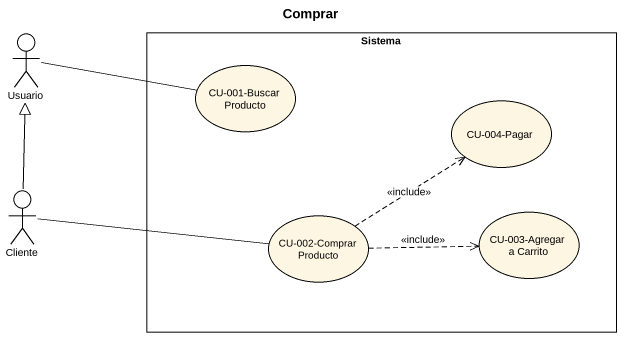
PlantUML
@startuml
title Comprar
actor Usuario
rectangle Sistema {
  usecase "CU-001-Buscar Producto" as CU_001_Buscar_Producto
  usecase "CU-004-Pagar" as CU_004_Pagar
  usecase "CU-002-Comprar Producto" as CU_002_Comprar_Producto
  usecase "CU-003-Agregar a Carrito" as CU_003_Agregar_a_Carrito
}
actor Cliente
Usuario -right- CU_001_Buscar_Producto
Cliente -up-|> Usuario
Cliente -right- CU_002_Comprar_Producto
CU_002_Comprar_Producto .up.> CU_004_Pagar : <<include>>
CU_002_Comprar_Producto .right.> CU_003_Agregar_a_Carrito : <<include>>
@enduml
